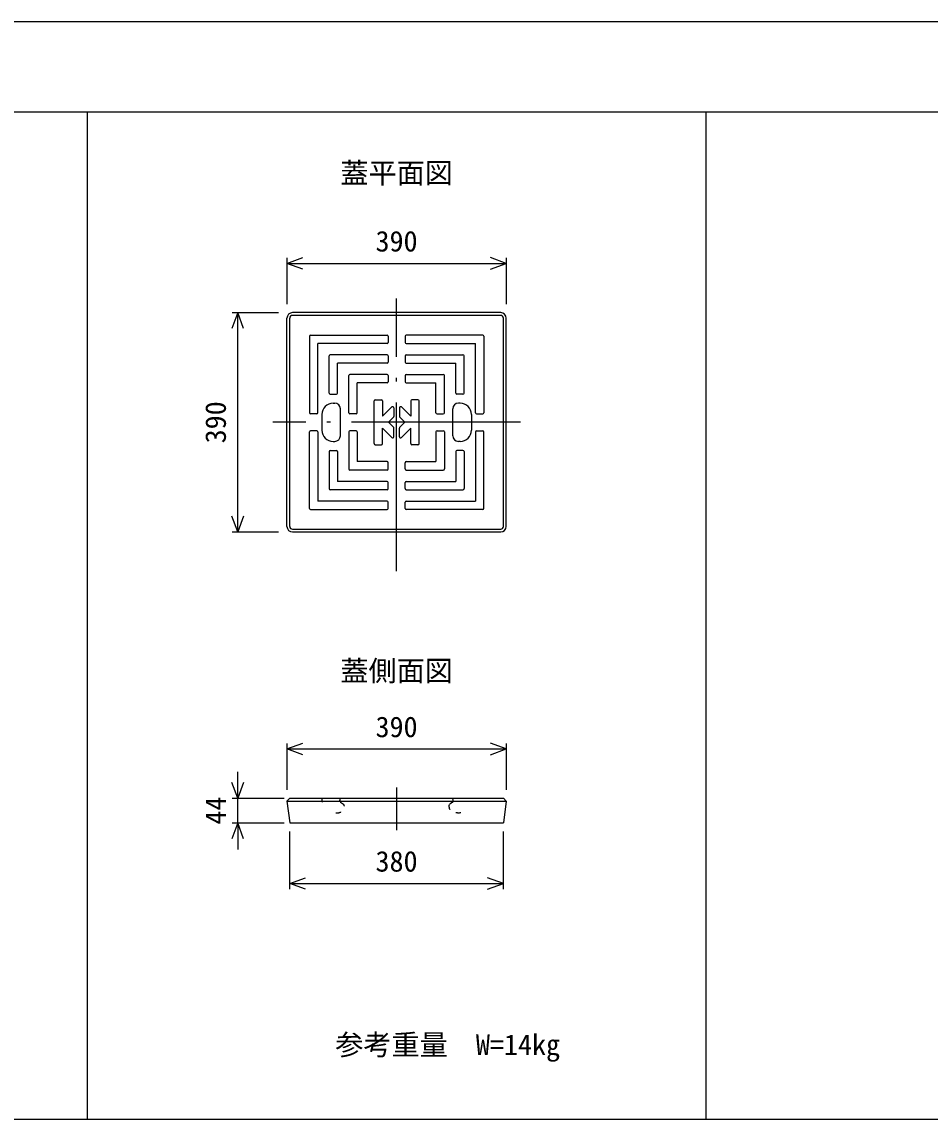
# Model space of a CAD drawing. Units: millimetres, scale not verified. Extents: x 12 to 21012, y 0 to 14850.
# Drawn here: x 4646 to 6261, y 7423 to 9373 of the extents above; entities that cross this region are included whole.
import ezdxf
from ezdxf.enums import TextEntityAlignment as Align

# ---------------------------------------------------------------- set-up
doc = ezdxf.new("R2010")
doc.units = ezdxf.units.MM
doc.header["$LTSCALE"] = 25
doc.linetypes.add('DOTTED', pattern=[1.75, 0.25, -1.5])
doc.linetypes.add('LONG_DASHED_DOTTED', pattern=[15.25, 12, -1.5, 0.25, -1.5])
for name, color, linetype, lineweight in [('CENTER', 7, 'LONG_DASHED_DOTTED', 25), ('DIM', 7, 'Continuous', 25), ('OUTLINE', 3, 'Continuous', 25), ('OUTLINE2', 4, 'DOTTED', 25), ('TXT', 7, 'Continuous', 25)]:
    doc.layers.add(name, color=color, linetype=linetype, lineweight=lineweight)
doc.styles.add('ＭＳ ゴシック', font='')
doc.styles.get('ＭＳ ゴシック').set_extended_font_data('MS Gothic')

msp = doc.modelspace()

# ---------------------------------------------------------------- linework, layer by layer
at = {"layer": 'CENTER'}
for p, q in [((5312.5, 8396.14), (5312.5, 8881.02)), ((5532.5, 8661.02), (5092.5, 8661.02)), ((5312.5, 8011.66), (5312.5, 7935.91))]:
    msp.add_line(p, q, dxfattribs=at)
at = {"layer": 'DIM'}
for p, q in [((5117.5, 8943.52), (5145.69, 8953.78)), ((5117.5, 8953.52), (5117.5, 8871.02)), ((5507.5, 8943.52), (5479.31, 8953.78)), ((5507.5, 8953.52), (5507.5, 8871.02)), ((5117.5, 8943.52), (5507.5, 8943.52)), ((5145.69, 8933.26), (5117.5, 8943.52)), ((5479.31, 8933.26), (5507.5, 8943.52)), ((5030, 8856.02), (5019.74, 8827.83)), ((5020, 8856.02), (5102.5, 8856.02)), ((5030, 8466.02), (5030, 8856.02)), ((5040.26, 8827.83), (5030, 8856.02)), ((5030, 8466.02), (5019.74, 8494.21)), ((5040.26, 8494.21), (5030, 8466.02)), ((5020, 8466.02), (5102.5, 8466.02)), ((5117.5, 8080.34), (5145.69, 8090.6)), ((5117.5, 8090.34), (5117.5, 8007.84)), ((5117.5, 8080.34), (5507.5, 8080.34)), ((5145.69, 8070.08), (5117.5, 8080.34)), ((5507.5, 8080.34), (5479.31, 8090.6)), ((5479.31, 8070.08), (5507.5, 8080.34)), ((5507.5, 8090.34), (5507.5, 8007.84)), ((5030, 7992.84), (5030, 8039.79)), ((5030, 7992.84), (5019.74, 8021.03)), ((5040.26, 8021.03), (5030, 7992.84)), ((5020, 7992.84), (5112.5, 7992.84)), ((5030, 7948.84), (5030, 7992.84)), ((5030, 7948.84), (5019.74, 7920.65)), ((5020, 7948.84), (5112.5, 7948.84)), ((5040.26, 7920.65), (5030, 7948.84)), ((5030, 7948.84), (5030, 7901.89)), ((5122.5, 7831.34), (5122.5, 7933.84)), ((5502.5, 7831.34), (5502.5, 7933.84)), ((5122.5, 7841.34), (5150.69, 7851.6)), ((5122.5, 7841.34), (5502.5, 7841.34)), ((5150.69, 7831.08), (5122.5, 7841.34)), ((5502.5, 7841.34), (5474.31, 7851.6)), ((5474.31, 7831.08), (5502.5, 7841.34))]:
    msp.add_line(p, q, dxfattribs=at)
at = {"layer": 'OUTLINE'}
for p, q in [((5497.5, 8856.02), (5127.5, 8856.02)), ((5117.5, 8476.02), (5117.5, 8846.02)), ((5122.5, 8476.02), (5122.5, 8846.02)), ((5497.5, 8851.02), (5127.5, 8851.02)), ((5502.5, 8476.02), (5502.5, 8846.02)), ((5507.5, 8476.02), (5507.5, 8846.02)), ((5157.5, 8814.02), (5157.5, 8678.02)), ((5159.5, 8816.02), (5295.5, 8816.02)), ((5297.5, 8814.02), (5297.5, 8803.02)), ((5327.5, 8814.02), (5327.5, 8803.02)), ((5465.5, 8816.02), (5329.5, 8816.02)), ((5467.5, 8814.02), (5467.5, 8678.02)), ((5172.5, 8678.02), (5172.5, 8801.02)), ((5295.5, 8801.02), (5172.5, 8801.02)), ((5329.5, 8801.02), (5452.5, 8801.02)), ((5452.5, 8678.02), (5452.5, 8801.02)), ((5192.5, 8713.02), (5192.5, 8779.02)), ((5295.5, 8781.02), (5194.5, 8781.02)), ((5297.5, 8779.02), (5297.5, 8768.02)), ((5327.5, 8779.02), (5327.5, 8768.02)), ((5329.5, 8781.02), (5430.5, 8781.02)), ((5432.5, 8713.02), (5432.5, 8779.02)), ((5207.5, 8713.02), (5207.5, 8766.02)), ((5295.5, 8766.02), (5207.5, 8766.02)), ((5329.5, 8766.02), (5417.5, 8766.02)), ((5417.5, 8713.02), (5417.5, 8766.02)), ((5227.5, 8678.02), (5227.5, 8744.02)), ((5295.5, 8746.02), (5229.5, 8746.02)), ((5297.5, 8744.02), (5297.5, 8733.02)), ((5327.5, 8744.02), (5327.5, 8733.02)), ((5329.5, 8746.02), (5395.5, 8746.02)), ((5397.5, 8678.02), (5397.5, 8744.02)), ((5295.5, 8731.02), (5242.5, 8731.02)), ((5242.5, 8678.02), (5242.5, 8731.02)), ((5329.5, 8731.02), (5382.5, 8731.02)), ((5382.5, 8678.02), (5382.5, 8731.02)), ((5194.5, 8711.02), (5205.5, 8711.02)), ((5272.5, 8623.02), (5272.5, 8699.02)), ((5274.5, 8701.02), (5285.5, 8701.02)), ((5287.5, 8699.02), (5287.5, 8671.62)), ((5337.5, 8699.02), (5337.5, 8671.62)), ((5350.5, 8701.02), (5339.5, 8701.02)), ((5352.5, 8623.02), (5352.5, 8699.02)), ((5430.5, 8711.02), (5419.5, 8711.02)), ((5199.5, 8695.02), (5202.5, 8695.02)), ((5212.5, 8637.02), (5212.5, 8685.02)), ((5304.09, 8688.21), (5287.5, 8671.62)), ((5307.5, 8686.79), (5307.5, 8671.24)), ((5317.5, 8686.79), (5317.5, 8671.24)), ((5320.91, 8688.21), (5337.5, 8671.62)), ((5412.5, 8637.02), (5412.5, 8685.02)), ((5425.5, 8695.02), (5422.5, 8695.02)), ((5170.5, 8676.02), (5159.5, 8676.02)), ((5179.5, 8675.02), (5179.5, 8647.02)), ((5240.5, 8676.02), (5229.5, 8676.02)), ((5306.91, 8669.82), (5298.11, 8661.02)), ((5306.91, 8652.21), (5298.11, 8661.02)), ((5318.09, 8669.82), (5326.89, 8661.02)), ((5318.09, 8652.21), (5326.89, 8661.02)), ((5384.5, 8676.02), (5395.5, 8676.02)), ((5445.5, 8675.02), (5445.5, 8647.02)), ((5454.5, 8676.02), (5465.5, 8676.02)), ((5157.5, 8508.02), (5157.5, 8644.02)), ((5170.5, 8646.02), (5159.5, 8646.02)), ((5172.5, 8644.02), (5172.5, 8521.02)), ((5227.5, 8644.02), (5227.5, 8578.02)), ((5240.5, 8646.02), (5229.5, 8646.02)), ((5242.5, 8644.02), (5242.5, 8591.02)), ((5287.5, 8623.02), (5287.5, 8650.41)), ((5304.09, 8633.82), (5287.5, 8650.41)), ((5307.5, 8635.24), (5307.5, 8650.79)), ((5317.5, 8635.24), (5317.5, 8650.79)), ((5320.91, 8633.82), (5337.5, 8650.41)), ((5337.5, 8623.02), (5337.5, 8650.41)), ((5382.5, 8644.02), (5382.5, 8591.02)), ((5384.5, 8646.02), (5395.5, 8646.02)), ((5397.5, 8644.02), (5397.5, 8578.02)), ((5452.5, 8644.02), (5452.5, 8521.02)), ((5454.5, 8646.02), (5465.5, 8646.02)), ((5467.5, 8508.02), (5467.5, 8644.02)), ((5199.5, 8627.02), (5202.5, 8627.02)), ((5274.5, 8621.02), (5285.5, 8621.02)), ((5350.5, 8621.02), (5339.5, 8621.02)), ((5425.5, 8627.02), (5422.5, 8627.02)), ((5192.5, 8609.02), (5192.5, 8543.02)), ((5194.5, 8611.02), (5205.5, 8611.02)), ((5207.5, 8609.02), (5207.5, 8556.02)), ((5417.5, 8609.02), (5417.5, 8556.02)), ((5430.5, 8611.02), (5419.5, 8611.02)), ((5432.5, 8609.02), (5432.5, 8543.02)), ((5295.5, 8591.02), (5242.5, 8591.02)), ((5297.5, 8578.02), (5297.5, 8589.02)), ((5327.5, 8578.02), (5327.5, 8589.02)), ((5329.5, 8591.02), (5382.5, 8591.02)), ((5295.5, 8576.02), (5229.5, 8576.02)), ((5329.5, 8576.02), (5395.5, 8576.02)), ((5295.5, 8541.02), (5194.5, 8541.02)), ((5295.5, 8556.02), (5207.5, 8556.02)), ((5297.5, 8543.02), (5297.5, 8554.02)), ((5327.5, 8543.02), (5327.5, 8554.02)), ((5329.5, 8556.02), (5417.5, 8556.02)), ((5329.5, 8541.02), (5430.5, 8541.02)), ((5159.5, 8506.02), (5295.5, 8506.02)), ((5295.5, 8521.02), (5172.5, 8521.02)), ((5297.5, 8508.02), (5297.5, 8519.02)), ((5327.5, 8508.02), (5327.5, 8519.02)), ((5329.5, 8521.02), (5452.5, 8521.02)), ((5465.5, 8506.02), (5329.5, 8506.02)), ((5127.5, 8471.02), (5497.5, 8471.02)), ((5127.5, 8466.02), (5497.5, 8466.02)), ((5122.5, 7992.84), (5117.5, 7987.84)), ((5117.5, 7987.84), (5122.5, 7948.84)), ((5117.5, 7987.84), (5507.5, 7987.84)), ((5122.5, 7992.84), (5502.5, 7992.84)), ((5502.5, 7992.84), (5507.5, 7987.84)), ((5507.5, 7987.84), (5502.5, 7948.84)), ((5122.5, 7948.84), (5502.5, 7948.84))]:
    msp.add_line(p, q, dxfattribs=at)
for centre, radius, start, end in [((5127.5, 8846.02), 10, 90, 180), ((5497.5, 8846.02), 10, 0, 90), ((5127.5, 8846.02), 5, 90, 180), ((5497.5, 8846.02), 5, 0, 90), ((5159.5, 8814.02), 2, 90, 180), ((5295.5, 8814.02), 2, 0, 90), ((5329.5, 8814.02), 2, 90, 180), ((5465.5, 8814.02), 2, 0, 90), ((5295.5, 8803.02), 2, 270, 0), ((5329.5, 8803.02), 2, 180, 270), ((5194.5, 8779.02), 2, 90, 180), ((5295.5, 8779.02), 2, 0, 90), ((5329.5, 8779.02), 2, 90, 180), ((5430.5, 8779.02), 2, 0, 90), ((5295.5, 8768.02), 2, 270, 0), ((5329.5, 8768.02), 2, 180, 270), ((5229.5, 8744.02), 2, 90, 180), ((5295.5, 8744.02), 2, 0, 90), ((5329.5, 8744.02), 2, 90, 180), ((5395.5, 8744.02), 2, 0, 90), ((5295.5, 8733.02), 2, 270, 0), ((5329.5, 8733.02), 2, 180, 270), ((5194.5, 8713.02), 2, 180, 270), ((5205.5, 8713.02), 2, 270, 0), ((5274.5, 8699.02), 2, 90, 180), ((5285.5, 8699.02), 2, 0, 90), ((5339.5, 8699.02), 2, 90, 180), ((5350.5, 8699.02), 2, 0, 90), ((5419.5, 8713.02), 2, 180, 270), ((5430.5, 8713.02), 2, 270, 0), ((5159.5, 8678.02), 2, 180, 270), ((5170.5, 8678.02), 2, 270, 0), ((5199.5, 8675.02), 20, 90, 180), ((5202.5, 8685.02), 10, 0, 90), ((5229.5, 8678.02), 2, 180, 270), ((5240.5, 8678.02), 2, 270, 0), ((5305.5, 8686.79), 2, 0, 135), ((5319.5, 8686.79), 2, 45, 180), ((5384.5, 8678.02), 2, 180, 270), ((5395.5, 8678.02), 2, 270, 0), ((5422.5, 8685.02), 10, 90, 180), ((5425.5, 8675.02), 20, 0, 90), ((5454.5, 8678.02), 2, 180, 270), ((5465.5, 8678.02), 2, 270, 0), ((5305.5, 8671.24), 2, 315, 0), ((5319.5, 8671.24), 2, 180, 225), ((5159.5, 8644.02), 2, 90, 180), ((5170.5, 8644.02), 2, 0, 90), ((5199.5, 8647.02), 20, 180, 270), ((5229.5, 8644.02), 2, 90, 180), ((5240.5, 8644.02), 2, 0, 90), ((5305.5, 8650.79), 2, 0, 45), ((5319.5, 8650.79), 2, 135, 180), ((5384.5, 8644.02), 2, 90, 180), ((5395.5, 8644.02), 2, 0, 90), ((5425.5, 8647.02), 20, 270, 0), ((5454.5, 8644.02), 2, 90, 180), ((5465.5, 8644.02), 2, 0, 90), ((5202.5, 8637.02), 10, 270, 0), ((5274.5, 8623.02), 2, 180, 270), ((5285.5, 8623.02), 2, 270, 0), ((5305.5, 8635.24), 2, 225, 0), ((5319.5, 8635.24), 2, 180, 315), ((5339.5, 8623.02), 2, 180, 270), ((5350.5, 8623.02), 2, 270, 0), ((5422.5, 8637.02), 10, 180, 270), ((5194.5, 8609.02), 2, 90, 180), ((5205.5, 8609.02), 2, 0, 90), ((5419.5, 8609.02), 2, 90, 180), ((5430.5, 8609.02), 2, 0, 90), ((5295.5, 8589.02), 2, 0, 90), ((5329.5, 8589.02), 2, 90, 180), ((5229.5, 8578.02), 2, 180, 270), ((5295.5, 8578.02), 2, 270, 0), ((5329.5, 8578.02), 2, 180, 270), ((5395.5, 8578.02), 2, 270, 0), ((5194.5, 8543.02), 2, 180, 270), ((5295.5, 8554.02), 2, 0, 90), ((5295.5, 8543.02), 2, 270, 0), ((5329.5, 8554.02), 2, 90, 180), ((5329.5, 8543.02), 2, 180, 270), ((5430.5, 8543.02), 2, 270, 0), ((5159.5, 8508.02), 2, 180, 270), ((5295.5, 8519.02), 2, 0, 90), ((5295.5, 8508.02), 2, 270, 0), ((5329.5, 8519.02), 2, 90, 180), ((5329.5, 8508.02), 2, 180, 270), ((5465.5, 8508.02), 2, 270, 0), ((5127.5, 8476.02), 10, 180, 270), ((5127.5, 8476.02), 5, 180, 270), ((5497.5, 8476.02), 5, 270, 0), ((5497.5, 8476.02), 10, 270, 0)]:
    msp.add_arc(centre, radius, start, end, dxfattribs=at)
at = {"layer": 'OUTLINE2'}
for p, q in [((5179.5, 7991.84), (5179.5, 7992.84)), ((5211.8, 7988.64), (5212.5, 7992.84)), ((5212.96, 7985.74), (5218.3, 7981.74)), ((5219.5, 7979.34), (5219.5, 7978.84)), ((5405.5, 7979.34), (5405.5, 7978.84)), ((5412.04, 7985.74), (5406.7, 7981.74)), ((5413.2, 7988.64), (5412.5, 7992.84)), ((5445.5, 7991.84), (5445.5, 7992.84)), ((5204.5, 7966.84), (5207.5, 7966.84)), ((5420.5, 7966.84), (5417.5, 7966.84))]:
    msp.add_line(p, q, dxfattribs=at)
for centre, radius, start, end in [((5204.5, 7991.84), 25, 180, 270), ((5207.5, 7978.84), 12, 270, 0), ((5214.76, 7988.14), 3, 170.53768, 233.1301), ((5216.5, 7979.34), 3, 0, 53.1301), ((5408.5, 7979.34), 3, 126.8699, 180), ((5417.5, 7978.84), 12, 180, 270), ((5410.24, 7988.14), 3, 306.8699, 9.46232), ((5420.5, 7991.84), 25, 270, 0)]:
    msp.add_arc(centre, radius, start, end, dxfattribs=at)
at = {"layer": 'TXT'}
for p, q in [((8362.5, 9372.57), (2262.5, 9372.57)), ((2262.5, 9212.57), (8362.5, 9212.57)), ((4762.5, 9212.57), (4762.5, 7422.57)), ((5862.5, 9212.57), (5862.5, 7422.57)), ((2262.5, 7422.57), (8362.5, 7422.57))]:
    msp.add_line(p, q, dxfattribs=at)

# ---------------------------------------------------------------- texts
at = {"layer": 'DIM', "style": 'ＭＳ ゴシック'}
for s, p in [('390', (5275, 8953.52)), ('390', (5275, 8090.34)), ('380', (5275, 7851.34)), ('参考重量\u3000W=14kg', (5203.45, 7525.37))]:
    msp.add_text(s, height=36.66, dxfattribs=at).set_placement(p, align=Align.BOTTOM_LEFT)
for s, p in [('390', (5020, 8623.52)), ('44', (5020, 7945.84))]:
    msp.add_text(s, height=36.66, rotation=90, dxfattribs=at).set_placement(p, align=Align.BOTTOM_LEFT)
at = {"layer": 'TXT', "style": 'ＭＳ ゴシック'}
for s, p in [('蓋平面図', (5212.5, 9074.81)), ('蓋側面図', (5212.5, 8189.93))]:
    msp.add_text(s, height=36.66, dxfattribs=at).set_placement(p, align=Align.BOTTOM_LEFT)

doc.saveas('drawing.dxf')
